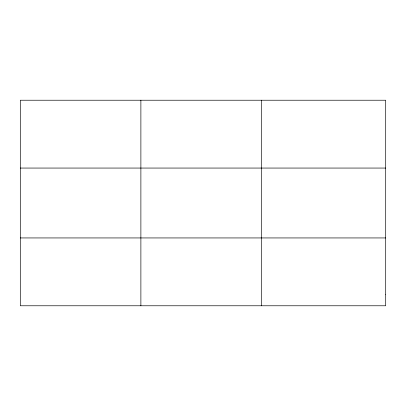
<?xml version="1.0" encoding="UTF-8"?>
<svg xmlns="http://www.w3.org/2000/svg" width="406" height="406" viewBox="0 0 406 406"><rect width="100%" height="100%" fill="white"/><g stroke="black" fill="none" stroke-linecap="round" stroke-linejoin="round"><path stroke-width="0.61" d="M140.882 305.774L140.882 100.226M261.464 305.774L261.464 100.226M20.3 168.059L385.7 168.059M20.3 237.941L385.7 237.941M385.7 294.467L385.7 305.774L20.3 305.774L20.3 100.226L385.7 100.226L385.7 294.467"/></g></svg>
